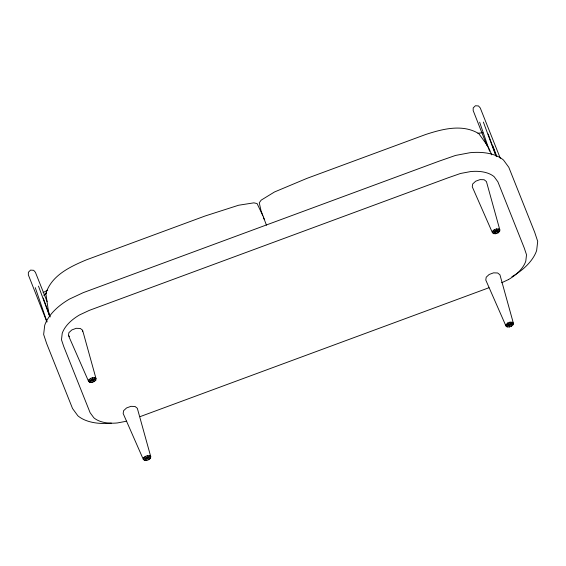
<?xml version="1.0" encoding="UTF-8"?>
<svg xmlns="http://www.w3.org/2000/svg" width="566" height="566" viewBox="0 0 566 566"><rect width="100%" height="100%" fill="white"/><g stroke="black" fill="none" stroke-linecap="round" stroke-linejoin="round"><path stroke-width="0.85" d="M91.954 382.439L92.675 377.628L94.833 377.699L96.029 378.661L95.81 380.147L94.253 381.59L91.954 382.439L89.796 382.368L88.593 381.406L68.451 335.511L68.875 332.681L71.84 329.936L76.212 328.315L80.33 328.45L82.608 330.282L96.029 378.661L88.593 381.406L88.82 379.92L90.376 378.477L92.675 377.628M146.672 460.455L147.393 455.651L149.551 455.722L150.754 456.677L150.528 458.163L148.971 459.606L146.672 460.455L144.514 460.391L143.318 459.429L123.169 413.527L123.593 410.704L126.558 407.952L130.93 406.338L135.048 406.473L137.326 408.298L150.754 456.677L143.318 459.429L143.538 457.944L145.094 456.5L147.393 455.651M495.774 233.723L496.495 228.919L498.653 228.989L499.849 229.952L499.629 231.437L498.066 232.874L495.774 233.723L493.609 233.659L492.413 232.697L472.27 186.801L472.695 183.971L475.659 181.219L480.032 179.606L484.142 179.74L486.427 181.566L499.849 229.952L492.413 232.697L492.639 231.211L494.196 229.768L496.495 228.919M509.287 326.971L510.008 322.16L512.166 322.231L513.362 323.193L513.143 324.679L511.586 326.122L509.287 326.971L507.129 326.9L505.926 325.938L485.784 280.043L486.208 277.213L489.173 274.468L493.545 272.847L497.663 272.982L499.941 274.807L513.362 323.193L505.926 325.938L506.153 324.452L507.709 323.009L510.008 322.16M82.395 331.697L82.608 330.282M46.433 292.898L43.915 295.346L46.511 292.983M89.796 382.368L94.833 377.699M144.514 460.391L149.551 455.722M493.609 233.659L498.653 228.989M507.129 326.9L512.166 322.231M43.08 292.544L47.756 290.174M501.639 282.759L508.381 279.611M140.198 416.597L488.946 287.74M126.699 421.189L117.36 422.951A37.342 21.098 -19.6 0 1 93.829 417.786L90.107 412.692L63.774 346.597L61.482 339.763L62.218 333.353A37.342 21.098 -19.6 0 1 79.622 314.901L89.364 310.352L447.805 177.915L460.455 173.486L470.643 171.569A37.342 21.098 -19.6 0 1 494.175 176.726L497.896 181.828L524.229 247.915L526.522 254.757L525.786 261.167A37.342 21.098 -19.6 0 1 508.381 279.618M477.881 133.293L482.848 132.677M492.639 231.211L499.629 231.437M506.153 324.452L513.143 324.679M88.82 379.92L95.81 380.147M143.538 457.944L150.528 458.163M494.196 229.768L498.066 232.874M507.709 323.009L511.586 326.122M90.376 378.477L94.253 381.59M145.094 456.5L148.971 459.606M68.451 335.511L69.59 336.423M266.445 225.176L261.025 210.729L259.27 202.784L261.159 200.145L274.51 191.973L306.85 178.403L425.667 134.503C442.555 128.998 462.408 123.742 478.779 133.597L486.555 144.372L489.703 149.94L491.656 154.836M500.337 158.381L480.244 107.943L478.503 105.962L475.419 105.743L473.197 107.922L473.176 110.554L486.873 145.448M47.077 301.586L35.41 272.296L33.677 270.315L30.585 270.095L28.371 272.274L28.35 274.906L46.907 322.004M262.744 215.483L257.106 203.583L253.872 202.84L238.583 205.246L205.118 215.986L86.301 259.886C70.149 266.699 51.449 275.401 45.874 293.549L48.662 312.892L50.119 316.988M263.36 217.047L264.294 219.396M492.887 145.936L496.842 156.662M488.133 134.001L496.354 156.287M483.378 122.065L495.866 155.898M47.99 309.97L48.902 312.439M43.235 298.041L49.921 316.161M38.481 286.106L49.73 316.578M479.628 122.171L489.604 151.242M35.255 287.641L46.971 321.764M511.89 276.746A53.14 30.019 -19.6 0 0 536.646 250.49L537.7 241.371L534.714 232.329L508.806 167.303L503.507 160.058A53.14 30.019 -19.6 0 0 470.028 152.707L455.524 155.438L439.039 161.183L83.322 292.615L69.462 299.089A53.14 30.019 -19.6 0 0 44.707 325.337L43.646 334.456L46.631 343.498L72.54 408.525L77.846 415.777A53.14 30.019 -19.6 0 0 111.325 423.12"/></g></svg>
